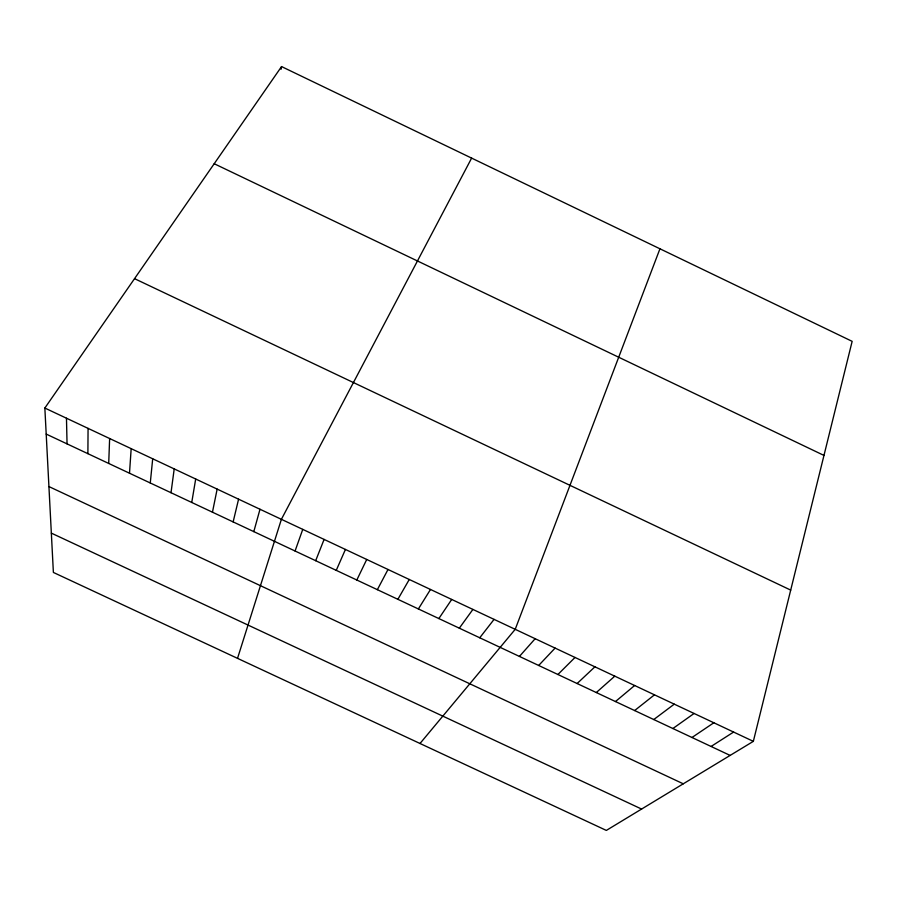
<?xml version="1.0" encoding="UTF-8"?>
<svg xmlns="http://www.w3.org/2000/svg" width="897" height="897" viewBox="0 0 897 897"><rect width="100%" height="100%" fill="white"/><g stroke="black" fill="none" stroke-linecap="round" stroke-linejoin="round"><path stroke-width="1.35" d="M87.895 453.669L88.063 428.374M108.705 463.446L109.636 438.521M129.493 473.224L131.175 448.657M150.27 482.978L152.703 458.782M171.013 492.722L174.209 468.907M191.745 502.466L195.692 479.009M281.053 69.271L281.546 66.58L852.15 341.342L753.345 741.348L606.338 830.42L53.383 572.443L44.85 408.045L281.546 66.58M212.454 512.198L217.152 489.1M233.142 521.908L238.58 499.192M253.806 531.618L259.995 509.261M237.526 658.353L281.389 519.329L471.631 158.107M295.068 551.016L302.76 529.376M659.945 248.794L515.214 629.324L420.009 743.49M315.677 560.692L324.097 539.422M336.252 570.357L345.423 549.446M356.815 580.023L366.727 559.47M377.357 589.677L388.009 569.483M397.876 599.308L409.267 579.484M418.383 608.94L430.493 589.475M438.857 618.56L451.707 599.454M459.32 628.18L472.898 609.422M479.749 637.778L494.068 619.379M519.43 656.425L535.161 638.709M538.682 665.462L555.097 648.094M557.912 674.499L575.011 657.456M577.119 683.525L594.902 666.819M596.303 692.54L614.781 676.17M615.477 701.544L634.628 685.51M634.639 710.547L654.462 694.839M653.767 719.54L674.275 704.156M672.885 728.521L694.076 713.474M691.991 737.491L713.844 722.769M711.074 746.461L733.6 732.064M48.92 486.566L683.279 783.81M51.342 533.121L641.602 809.06M44.85 408.045L753.345 741.348M46.196 434.081L730.136 755.42M134.539 278.664L790.706 590.103M214.204 163.736L823.973 455.429M66.468 418.215L67.051 443.88"/></g></svg>
